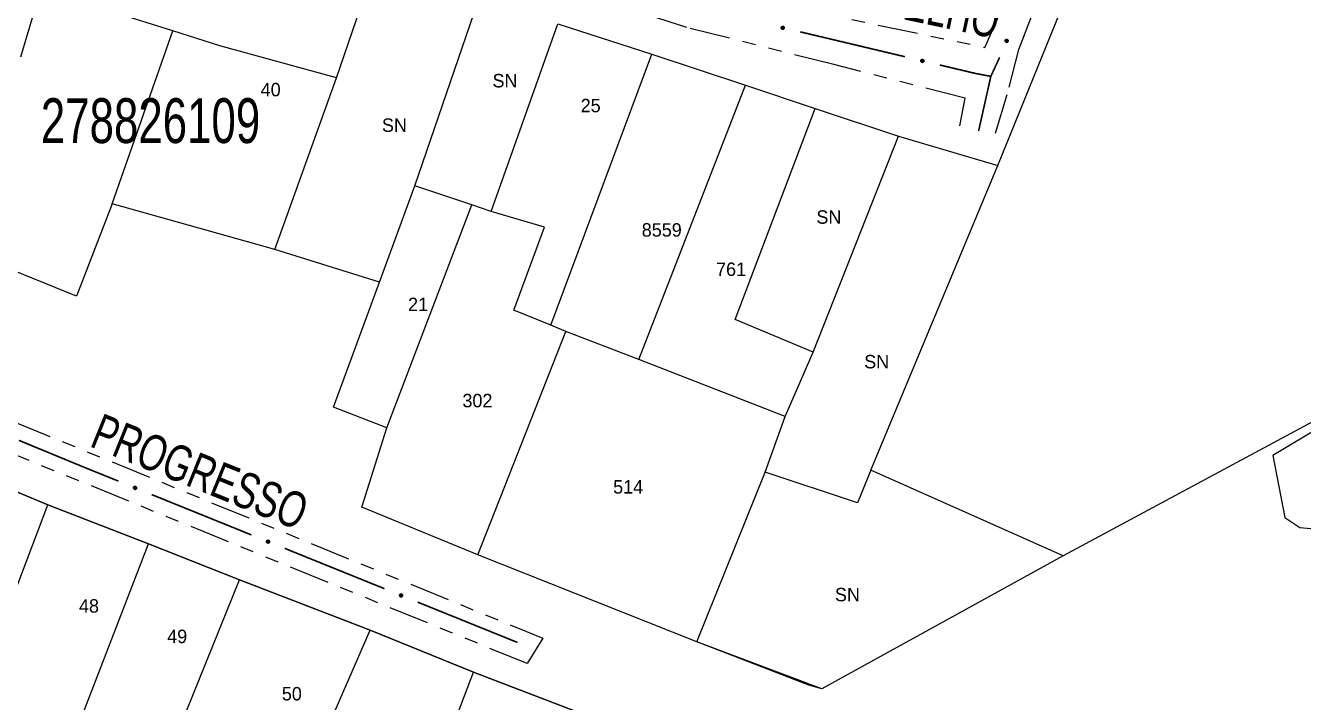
# Model space of a CAD drawing. Extents: x 205454 to 206599, y 4874260 to 4875179.
# Drawn here: x 205812.2 to 205954.8, y 4874350.8 to 4874426.3 of the extents above; entities that cross this region are included whole.
import ezdxf
from ezdxf.enums import TextEntityAlignment as Align

# ---------------------------------------------------------------- set-up
doc = ezdxf.new("R2010")
doc.units = 0
doc.header["$LTSCALE"] = 1.5
doc.header["$MEASUREMENT"] = 0
doc.linetypes.add('TRACO_25', pattern=[8, 3, -1, 1, -1, 1, -1])
for name, color, linetype in [('CD_MALHA_LOTES', 7, 'CONTINUOUS'), ('CD_TXT_QUADRA', 255, 'CONTINUOUS'), ('HD-CURSO-PERENE', 170, 'CONTINUOUS'), ('RU-QUADRA', 210, 'CONTINUOUS'), ('SV-EIXO-RUA-N-PAV', 6, 'CONTINUOUS'), ('SV-RUA-NAO-PAV', 7, 'CONTINUOUS'), ('SV-TXT-RUA-N-PAV', 7, 'CONTINUOUS'), ('Th_NmrPort', 7, 'CONTINUOUS')]:
    doc.layers.add(name, color=color, linetype=linetype)
doc.styles.add('ARIAL', font='ARIAL.SHX')

msp = doc.modelspace()

# ---------------------------------------------------------------- linework, layer by layer
at = {"layer": 'CD_MALHA_LOTES', "linetype": 'Continuous', "flags": 128}
for points in [[(205920.683504, 4874410.667135), (205937.501354, 4874452.099786)], [(205846.915644, 4874420.447358), (205854.927104, 4874443.805447)], [(205811.696433, 4874422.78837), (205813.673287, 4874429.447245)], [(205855.655419, 4874408.430168), (205862.730475, 4874429.031066)], [(205828.654186, 4874425.696648), (205824.025758, 4874427.158257)], [(205864.187104, 4874405.568933), (205871.605723, 4874426.477812)], [(205871.605723, 4874426.477812), (205882.077903, 4874423.116372)], [(205821.892837, 4874406.401292), (205828.654186, 4874425.696648)], [(205846.915644, 4874420.447358), (205833.910027, 4874424.036909), (205828.654186, 4874425.696648)], [(205870.84598, 4874392.87545), (205882.077903, 4874423.116372)], [(205882.077903, 4874423.116372), (205892.550083, 4874419.625645)], [(205840.048679, 4874401.30309), (205846.915644, 4874420.447358)], [(205880.626203, 4874389.025788), (205892.550083, 4874419.625645)], [(205892.550083, 4874419.625645), (205900.307254, 4874417.039922)], [(205891.386508, 4874393.509838), (205900.307254, 4874417.039922)], [(205900.307254, 4874417.039922), (205909.615858, 4874413.937053)], [(205900.082606, 4874389.858147), (205909.615858, 4874413.937053)], [(205909.615858, 4874413.937053), (205920.683504, 4874410.667135)], [(205906.533392, 4874376.696463), (205920.683504, 4874410.667135)], [(205851.701711, 4874397.661518), (205855.655419, 4874408.430168)], [(205862.00216, 4874406.297247), (205855.655419, 4874408.430168)], [(205821.892837, 4874406.401292), (205817.93913, 4874396.100844)], [(205840.048679, 4874401.30309), (205821.892837, 4874406.401292)], [(205852.534071, 4874381.430508), (205862.00216, 4874406.297247)], [(205864.187104, 4874405.568933), (205862.00216, 4874406.297247)], [(205870.117665, 4874403.800169), (205864.187104, 4874405.568933)], [(205866.684182, 4874394.540169), (205870.117665, 4874403.800169)], [(205817.93913, 4874396.100844), (205804.621378, 4874401.51118)], [(205851.701711, 4874397.661518), (205840.048679, 4874401.30309)], [(205991.149858, 4874401.096183), (205927.966649, 4874367.124329)], [(205846.603509, 4874383.719496), (205851.701711, 4874397.661518)], [(205870.84598, 4874392.87545), (205866.684182, 4874394.540169)], [(205862.698656, 4874367.23646), (205872.510698, 4874392.147136)], [(205872.510698, 4874392.147136), (205870.84598, 4874392.87545)], [(205880.626203, 4874389.025788), (205872.510698, 4874392.147136)], [(205900.082606, 4874389.858147), (205891.386508, 4874393.509838)], [(205896.961258, 4874382.679047), (205900.082606, 4874389.858147)], [(205896.961258, 4874382.679047), (205880.626203, 4874389.025788)], [(205852.534071, 4874381.430508), (205846.603509, 4874383.719496)], [(205894.724292, 4874376.488373), (205896.961258, 4874382.679047)], [(205849.753042, 4874372.556575), (205852.534071, 4874381.430508)], [(205814.713737, 4874372.8468), (205797.612395, 4874379.969545)], [(205887.129012, 4874357.552195), (205894.724292, 4874376.488373)], [(205905.024741, 4874373.05489), (205894.724292, 4874376.488373)], [(205906.533392, 4874376.696463), (205905.024741, 4874373.05489)], [(205927.966649, 4874367.124329), (205906.533392, 4874376.696463)], [(205805.453737, 4874348.448263), (205814.713737, 4874372.8468)], [(205825.95059, 4874368.476913), (205814.713737, 4874372.8468)], [(205862.698656, 4874367.23646), (205849.753042, 4874372.556575)], [(205816.586545, 4874344.182421), (205825.95059, 4874368.476913)], [(205836.094971, 4874364.471183), (205825.95059, 4874368.476913)], [(205887.129012, 4874357.552195), (205862.698656, 4874367.23646)], [(205927.966649, 4874367.124329), (205901.071033, 4874352.297926)], [(205826.470814, 4874340.644893), (205836.094971, 4874364.471183)], [(205850.661262, 4874358.852756), (205836.094971, 4874364.471183)], [(205840.516881, 4874335.546691), (205850.661262, 4874358.852756)], [(205862.21025, 4874354.170734), (205850.661262, 4874358.852756)], [(205901.071033, 4874352.297926), (205887.129012, 4874357.552195)], [(205854.146767, 4874332.945567), (205862.21025, 4874354.170734)], [(205886.088563, 4874345.01478), (205862.21025, 4874354.170734)]]:
    msp.add_lwpolyline(points, dxfattribs=at)
at = {"layer": 'HD-CURSO-PERENE', "linetype": 'Continuous'}
msp.add_polyline3d([(205957.001968, 4874381.699638, 2.257165), (205951.343974, 4874378.3495, 2.257165), (205952.698277, 4874371.398669, 2.257165), (205954.351323, 4874370.296914, 2.257165), (205962.564588, 4874369.548054, 2.257165)], dxfattribs=at)
at = {"layer": 'RU-QUADRA', "linetype": 'Continuous'}
for points in [[(205871.605723, 4874426.477812), (205882.077903, 4874423.116372), (205892.550083, 4874419.625645), (205900.307254, 4874417.039922), (205909.615858, 4874413.937053), (205920.683504, 4874410.667135), (205937.501354, 4874452.099786)], [(205694.235886, 4874421.170967), (205715.607614, 4874413.206348), (205726.159222, 4874409.274072), (205736.468322, 4874405.432171), (205745.682811, 4874401.9982), (205755.590352, 4874398.305949), (205765.205795, 4874394.722554), (205773.889509, 4874391.486387), (205783.501122, 4874387.90442), (205782.909716, 4874386.093241), (205796.750798, 4874380.328401), (205797.612395, 4874379.969545), (205814.713737, 4874372.8468), (205825.95059, 4874368.476913), (205836.094971, 4874364.471183), (205850.661262, 4874358.852756), (205862.21025, 4874354.170734), (205886.088563, 4874345.01478)], [(205991.149858, 4874401.096183), (205927.966649, 4874367.124329), (205901.071033, 4874352.297926), (205899.614404, 4874352.714105), (205887.129012, 4874357.552195), (205862.698656, 4874367.23646), (205849.753042, 4874372.556575), (205852.534071, 4874381.430508), (205846.603509, 4874383.719496), (205851.701711, 4874397.661518), (205840.048679, 4874401.30309), (205821.892837, 4874406.401292), (205817.93913, 4874396.100844), (205804.621378, 4874401.51118)]]:
    msp.add_lwpolyline(points, dxfattribs=at)
at = {"layer": 'SV-EIXO-RUA-N-PAV'}
for points in [[(205896.580293, 4874426.194523), (205896.621564, 4874426.220767), (205896.662401, 4874426.234882), (205896.69985, 4874426.236852), (205896.733396, 4874426.229964), (205896.766922, 4874426.219052), (205896.798296, 4874426.200593), (205896.828579, 4874426.172392), (205896.855195, 4874426.131176), (205896.866906, 4874426.088392), (205896.870802, 4874426.051781), (205896.865633, 4874426.016388), (205896.854487, 4874425.983997), (205896.834235, 4874425.952042), (205896.805357, 4874425.921632), (205896.763265, 4874425.895871), (205896.723134, 4874425.882307), (205896.686862, 4874425.881352), (205896.651313, 4874425.886773), (205896.617219, 4874425.898324), (205896.586527, 4874425.916622), (205896.555961, 4874425.945753), (205896.531085, 4874425.987634), (205896.5171, 4874426.027505), (205896.515636, 4874426.063754), (205896.521762, 4874426.098633), (205896.532298, 4874426.132392), (205896.54954, 4874426.164702), (205896.580293, 4874426.194523)], [(205921.817026, 4874424.678586), (205921.836779, 4874424.633844), (205921.844607, 4874424.591351), (205921.840934, 4874424.554031), (205921.82909, 4874424.521898), (205921.81327, 4874424.490389), (205921.790312, 4874424.462141), (205921.757886, 4874424.436433), (205921.713143, 4874424.416303), (205921.669086, 4874424.411146), (205921.632305, 4874424.412788), (205921.598088, 4874424.42321), (205921.567736, 4874424.439091), (205921.539182, 4874424.463909), (205921.51345, 4874424.497024), (205921.494298, 4874424.542505), (205921.48691, 4874424.584216), (205921.491409, 4874424.620221), (205921.502104, 4874424.654554), (205921.51864, 4874424.686528), (205921.541336, 4874424.714127), (205921.574725, 4874424.739975), (205921.619865, 4874424.758284), (205921.661383, 4874424.766128), (205921.697441, 4874424.762135), (205921.731006, 4874424.750845), (205921.762801, 4874424.735362), (205921.792158, 4874424.713466), (205921.817026, 4874424.678586)], [(205912.14744, 4874422.498088), (205912.188709, 4874422.524335), (205912.229545, 4874422.538454), (205912.266994, 4874422.540427), (205912.30054, 4874422.533542), (205912.334067, 4874422.522633), (205912.365442, 4874422.504176), (205912.395728, 4874422.475978), (205912.422348, 4874422.434765), (205912.434062, 4874422.391982), (205912.437961, 4874422.355371), (205912.432796, 4874422.319977), (205912.421652, 4874422.287585), (205912.401403, 4874422.255628), (205912.372527, 4874422.225216), (205912.330437, 4874422.199451), (205912.290308, 4874422.185884), (205912.254036, 4874422.184926), (205912.218486, 4874422.190344), (205912.184392, 4874422.201892), (205912.153697, 4874422.220187), (205912.123129, 4874422.249316), (205912.09825, 4874422.291195), (205912.084261, 4874422.331065), (205912.082795, 4874422.367314), (205912.088917, 4874422.402193), (205912.09945, 4874422.435953), (205912.11669, 4874422.468264), (205912.14744, 4874422.498088)], [(205824.364565, 4874374.877203), (205824.409315, 4874374.896936), (205824.451812, 4874374.904745), (205824.48913, 4874374.901057), (205824.521258, 4874374.889199), (205824.55276, 4874374.873365), (205824.580998, 4874374.850395), (205824.606692, 4874374.817958), (205824.626803, 4874374.773206), (205824.631941, 4874374.729147), (205824.630283, 4874374.692367), (205824.619847, 4874374.658154), (205824.603953, 4874374.627809), (205824.579122, 4874374.599266), (205824.545996, 4874374.573548), (205824.500507, 4874374.554415), (205824.458792, 4874374.547045), (205824.422789, 4874374.551561), (205824.388461, 4874374.56227), (205824.356494, 4874374.57882), (205824.328904, 4874374.601528), (205824.303071, 4874374.634928), (205824.284782, 4874374.680076), (205824.276956, 4874374.721597), (205824.280964, 4874374.757654), (205824.292269, 4874374.791213), (205824.307765, 4874374.823002), (205824.329674, 4874374.852349), (205824.364565, 4874374.877203)], [(205839.197849, 4874368.879396), (205839.2426, 4874368.89913), (205839.285096, 4874368.906939), (205839.322414, 4874368.903251), (205839.354542, 4874368.891393), (205839.386044, 4874368.875559), (205839.414282, 4874368.852589), (205839.439976, 4874368.820152), (205839.460087, 4874368.7754), (205839.465225, 4874368.731341), (205839.463567, 4874368.69456), (205839.453131, 4874368.660348), (205839.437237, 4874368.630003), (205839.412406, 4874368.60146), (205839.37928, 4874368.575742), (205839.333791, 4874368.556609), (205839.292076, 4874368.549239), (205839.256074, 4874368.553754), (205839.221745, 4874368.564464), (205839.189778, 4874368.581014), (205839.162189, 4874368.603722), (205839.136355, 4874368.637121), (205839.118066, 4874368.68227), (205839.11024, 4874368.723791), (205839.114248, 4874368.759847), (205839.125553, 4874368.793407), (205839.141049, 4874368.825196), (205839.162958, 4874368.854543), (205839.197849, 4874368.879396)], [(205854.031133, 4874362.88159), (205854.075884, 4874362.901324), (205854.11838, 4874362.909133), (205854.155699, 4874362.905444), (205854.187826, 4874362.893586), (205854.219328, 4874362.877753), (205854.247566, 4874362.854782), (205854.27326, 4874362.822345), (205854.293371, 4874362.777593), (205854.29851, 4874362.733534), (205854.296851, 4874362.696754), (205854.286415, 4874362.662541), (205854.270521, 4874362.632197), (205854.24569, 4874362.603653), (205854.212564, 4874362.577936), (205854.167075, 4874362.558803), (205854.12536, 4874362.551433), (205854.089358, 4874362.555948), (205854.055029, 4874362.566657), (205854.023062, 4874362.583207), (205853.995473, 4874362.605916), (205853.969639, 4874362.639315), (205853.95135, 4874362.684463), (205853.943524, 4874362.725985), (205853.947533, 4874362.762041), (205853.958837, 4874362.795601), (205853.974334, 4874362.82739), (205853.996242, 4874362.856737), (205854.031133, 4874362.88159)]]:
    msp.add_lwpolyline(points, close=True, dxfattribs=at)
for points in [[(205896.515636, 4874426.063754), (205896.865633, 4874426.016388)], [(205896.5171, 4874426.027505), (205896.854487, 4874425.983997)], [(205896.519567, 4874426.044079), (205896.857008, 4874426.000402)], [(205896.521127, 4874426.080173), (205896.865903, 4874426.031949)], [(205896.521762, 4874426.098633), (205896.870802, 4874426.051781)], [(205896.525973, 4874426.006094), (205896.839517, 4874425.968091)], [(205896.530968, 4874426.115703), (205896.864426, 4874426.072971)], [(205896.531085, 4874425.987634), (205896.834235, 4874425.952042)], [(205896.532298, 4874426.132392), (205896.866906, 4874426.088392)], [(205896.545488, 4874426.147316), (205896.856693, 4874426.111272)], [(205896.547612, 4874425.967295), (205896.816716, 4874425.937042)], [(205896.54954, 4874426.164702), (205896.855195, 4874426.131176)], [(205896.555961, 4874425.945753), (205896.805357, 4874425.921632)], [(205896.565319, 4874426.177669), (205896.838024, 4874426.150768)], [(205896.577151, 4874425.93223), (205896.776656, 4874425.910092)], [(205896.580293, 4874426.194523), (205896.828579, 4874426.172392)], [(205896.586527, 4874425.916622), (205896.763265, 4874425.895871)], [(205896.603355, 4874426.207905), (205896.806145, 4874426.187791)], [(205896.606242, 4874425.907088), (205896.736844, 4874425.890095)], [(205896.617219, 4874425.898324), (205896.723134, 4874425.882307)], [(205896.621564, 4874426.220767), (205896.798296, 4874426.200593)], [(205896.644809, 4874426.228914), (205896.773768, 4874426.210908)], [(205896.662401, 4874426.234882), (205896.766922, 4874426.219052)], [(205921.51864, 4874424.686528), (205921.48691, 4874424.584216)], [(205921.528953, 4874424.696066), (205921.492552, 4874424.569493)], [(205921.541336, 4874424.714127), (205921.494298, 4874424.542505)], [(205921.558175, 4874424.721054), (205921.506348, 4874424.527131)], [(205921.574725, 4874424.739975), (205921.51345, 4874424.497024)], [(205921.597276, 4874424.744996), (205921.526982, 4874424.483481)], [(205921.619865, 4874424.758284), (205921.539182, 4874424.463909)], [(205921.638883, 4874424.760569), (205921.554257, 4874424.456278)], [(205921.661383, 4874424.766128), (205921.567736, 4874424.439091)], [(205921.677399, 4874424.761201), (205921.583577, 4874424.434136)], [(205921.697441, 4874424.762135), (205921.598088, 4874424.42321)], [(205921.712851, 4874424.754242), (205921.613432, 4874424.420608)], [(205921.731006, 4874424.750845), (205921.632305, 4874424.412788)], [(205921.746501, 4874424.739181), (205921.654211, 4874424.415912)], [(205921.762801, 4874424.735362), (205921.669086, 4874424.411146)], [(205921.775577, 4874424.720081), (205921.693239, 4874424.41781)], [(205921.792158, 4874424.713466), (205921.713143, 4874424.416303)], [(205921.80261, 4874424.69592), (205921.73509, 4874424.43034)], [(205921.817026, 4874424.678586), (205921.757886, 4874424.436433)], [(205921.826795, 4874424.653777), (205921.776478, 4874424.456302)], [(205921.836779, 4874424.633844), (205921.790312, 4874424.462141)], [(205921.841346, 4874424.60964), (205921.804191, 4874424.484843)], [(205921.844607, 4874424.591351), (205921.81327, 4874424.490389)], [(205912.082795, 4874422.367314), (205912.432796, 4874422.319977)], [(205912.084261, 4874422.331065), (205912.421652, 4874422.287585)], [(205912.086727, 4874422.347639), (205912.424172, 4874422.30399)], [(205912.088284, 4874422.383733), (205912.433064, 4874422.335538)], [(205912.088917, 4874422.402193), (205912.437961, 4874422.355371)], [(205912.093136, 4874422.309654), (205912.406683, 4874422.271678)], [(205912.098122, 4874422.419264), (205912.431583, 4874422.37656)], [(205912.09825, 4874422.291195), (205912.401403, 4874422.255628)], [(205912.09945, 4874422.435953), (205912.434062, 4874422.391982)], [(205912.112639, 4874422.450878), (205912.423847, 4874422.414861)], [(205912.114779, 4874422.270857), (205912.383885, 4874422.240627)], [(205912.11669, 4874422.468264), (205912.422348, 4874422.434765)], [(205912.123129, 4874422.249316), (205912.372527, 4874422.225216)], [(205912.132468, 4874422.481232), (205912.405174, 4874422.454355)], [(205912.144321, 4874422.235794), (205912.343827, 4874422.213674)], [(205912.14744, 4874422.498088), (205912.395728, 4874422.475978)], [(205912.153697, 4874422.220187), (205912.330437, 4874422.199451)], [(205912.170501, 4874422.511471), (205912.373292, 4874422.491376)], [(205912.173414, 4874422.210656), (205912.304017, 4874422.193673)], [(205912.184392, 4874422.201892), (205912.290308, 4874422.185884)], [(205912.188709, 4874422.524335), (205912.365442, 4874422.504176)], [(205912.211953, 4874422.532484), (205912.340914, 4874422.51449)], [(205912.229545, 4874422.538454), (205912.334067, 4874422.522633)], [(205824.276956, 4874374.721597), (205824.603953, 4874374.627809)], [(205824.280964, 4874374.757654), (205824.619847, 4874374.658154)], [(205824.281889, 4874374.737611), (205824.608914, 4874374.643648)], [(205824.282505, 4874374.699094), (205824.586759, 4874374.614338)], [(205824.284782, 4874374.680076), (205824.579122, 4874374.599266)], [(205824.288863, 4874374.77306), (205824.622455, 4874374.673497)], [(205824.292269, 4874374.791213), (205824.630283, 4874374.692367)], [(205824.298059, 4874374.657481), (205824.559545, 4874374.587074)], [(205824.303071, 4874374.634928), (205824.545996, 4874374.573548)], [(205824.303939, 4874374.806704), (205824.627169, 4874374.714275)], [(205824.307765, 4874374.823002), (205824.631941, 4874374.729147)], [(205824.321985, 4874374.618369), (205824.515885, 4874374.56646)], [(205824.323052, 4874374.835772), (205824.625288, 4874374.753303)], [(205824.328904, 4874374.601528), (205824.500507, 4874374.554415)], [(205824.329674, 4874374.852349), (205824.626803, 4874374.773206)], [(205824.346961, 4874374.589136), (205824.473518, 4874374.552682)], [(205824.347225, 4874374.862794), (205824.612775, 4874374.795159)], [(205824.356494, 4874374.57882), (205824.458792, 4874374.547045)], [(205824.364565, 4874374.877203), (205824.606692, 4874374.817958)], [(205824.389377, 4874374.886961), (205824.586831, 4874374.836558)], [(205824.409315, 4874374.896936), (205824.580998, 4874374.850395)], [(205824.433521, 4874374.901492), (205824.558302, 4874374.864284)], [(205824.451812, 4874374.904745), (205824.55276, 4874374.873365)], [(205839.11024, 4874368.723791), (205839.437237, 4874368.630003)], [(205839.114248, 4874368.759847), (205839.453131, 4874368.660348)], [(205839.115173, 4874368.739805), (205839.442198, 4874368.645842)], [(205839.115789, 4874368.701288), (205839.420044, 4874368.616532)], [(205839.118066, 4874368.68227), (205839.412406, 4874368.60146)], [(205839.122147, 4874368.775253), (205839.455739, 4874368.675691)], [(205839.125553, 4874368.793407), (205839.463567, 4874368.69456)], [(205839.131344, 4874368.659674), (205839.392829, 4874368.589268)], [(205839.136355, 4874368.637121), (205839.37928, 4874368.575742)], [(205839.137223, 4874368.808897), (205839.460453, 4874368.716468)], [(205839.141049, 4874368.825196), (205839.465225, 4874368.731341)], [(205839.155269, 4874368.620563), (205839.349169, 4874368.568653)], [(205839.156336, 4874368.837965), (205839.458572, 4874368.755497)], [(205839.162189, 4874368.603722), (205839.333791, 4874368.556609)], [(205839.162958, 4874368.854543), (205839.460087, 4874368.7754)], [(205839.180245, 4874368.59133), (205839.306802, 4874368.554876)], [(205839.180509, 4874368.864987), (205839.446059, 4874368.797353)], [(205839.189778, 4874368.581014), (205839.292076, 4874368.549239)], [(205839.197849, 4874368.879396), (205839.439976, 4874368.820152)], [(205839.222662, 4874368.889155), (205839.420115, 4874368.838752)], [(205839.2426, 4874368.89913), (205839.414282, 4874368.852589)], [(205839.266805, 4874368.903686), (205839.391586, 4874368.866478)], [(205839.285096, 4874368.906939), (205839.386044, 4874368.875559)], [(205853.943524, 4874362.725985), (205854.270521, 4874362.632197)], [(205853.947533, 4874362.762041), (205854.286415, 4874362.662541)], [(205853.948457, 4874362.741999), (205854.275482, 4874362.648035)], [(205853.949073, 4874362.703482), (205854.253328, 4874362.618725)], [(205853.95135, 4874362.684463), (205854.24569, 4874362.603653)], [(205853.955432, 4874362.777447), (205854.289023, 4874362.677884)], [(205853.958837, 4874362.795601), (205854.296851, 4874362.696754)], [(205853.964628, 4874362.661868), (205854.226113, 4874362.591461)], [(205853.969639, 4874362.639315), (205854.212564, 4874362.577936)], [(205853.970507, 4874362.811091), (205854.293737, 4874362.718662)], [(205853.974334, 4874362.82739), (205854.29851, 4874362.733534)], [(205853.988553, 4874362.622757), (205854.182454, 4874362.570847)], [(205853.98962, 4874362.840159), (205854.291856, 4874362.757691)], [(205853.995473, 4874362.605916), (205854.167075, 4874362.558803)], [(205853.996242, 4874362.856737), (205854.293371, 4874362.777593)], [(205854.013529, 4874362.593524), (205854.140086, 4874362.557069)], [(205854.013793, 4874362.867181), (205854.279343, 4874362.799546)], [(205854.023062, 4874362.583207), (205854.12536, 4874362.551433)], [(205854.031133, 4874362.88159), (205854.27326, 4874362.822345)], [(205854.055946, 4874362.891348), (205854.253399, 4874362.840946)], [(205854.075884, 4874362.901324), (205854.247566, 4874362.854782)], [(205854.10009, 4874362.90588), (205854.22487, 4874362.868672)], [(205854.11838, 4874362.909133), (205854.219328, 4874362.877753)]]:
    msp.add_lwpolyline(points, dxfattribs=at)
at = {"layer": 'SV-EIXO-RUA-N-PAV', "const_width": 0.18}
for points in [[(205898.640522, 4874425.592076), (205903.505205, 4874424.436714)], [(205903.505205, 4874424.436714), (205903.642506, 4874424.404105)], [(205903.642506, 4874424.404105), (205910.315895, 4874422.819775)], [(205920.882271, 4874422.745049), (205920.044155, 4874420.92913)], [(205914.20772, 4874421.895816), (205918.099545, 4874420.971858)], [(205918.099545, 4874420.971858), (205918.22606, 4874420.941822)], [(205918.22606, 4874420.941822), (205919.081128, 4874420.781497)], [(205919.904742, 4874420.627069), (205918.665234, 4874415.096958)], [(205919.081128, 4874420.781497), (205919.904742, 4874420.627069)], [(205920.044155, 4874420.92913), (205919.904742, 4874420.627069)], [(205918.665234, 4874415.096958), (205918.540813, 4874414.541846)], [(205811.499001, 4874380.022285), (205817.96921, 4874377.350882)], [(205817.96921, 4874377.350882), (205818.727825, 4874377.037667)], [(205818.727825, 4874377.037667), (205822.602343, 4874375.471014)], [(205826.310664, 4874373.971563), (205837.435627, 4874369.473208)], [(205841.143948, 4874367.973756), (205852.268911, 4874363.475402)], [(205855.977232, 4874361.97595), (205867.102195, 4874357.477595)]]:
    msp.add_lwpolyline(points, dxfattribs=at)
at = {"layer": 'SV-RUA-NAO-PAV', "linetype": 'TRACO_25'}
for points in [[(205867.810775, 4874436.42155, 5.994359), (205895.579539, 4874428.809177, 5.994359), (205919.248005, 4874423.860544, 4.730969), (205921.806063, 4874429.636062, 4.624418), (205926.22784, 4874439.932485, 4.555922), (205929.133579, 4874446.375645, 4.525478), (205931.182062, 4874450.483844, 4.456981), (205932.092405, 4874452.099893, 4.396095)], [(205920.433575, 4874414.304785, 4.780259), (205921.959429, 4874419.430293, 4.928676), (205923.0098, 4874423.611065, 4.928676), (205924.944882, 4874428.592927, 4.44937), (205929.07041, 4874438.732288, 4.44937), (205931.638427, 4874445.147854, 4.312376), (205933.480998, 4874449.031204, 4.228658), (205935.006031, 4874452.093539, 4.228658)], [(205916.451975, 4874415.105039, 4.631842), (205917.026945, 4874418.180358, 4.582369), (205902.377416, 4874421.931383, 5.942861), (205886.014123, 4874426.064589, 6.239695), (205879.720574, 4874428.112128, 5.948694), (205867.421203, 4874431.287069, 5.994359)], [(205796.750939, 4874388.083299, 6.487057), (205799.674417, 4874386.706716, 6.487057), (205869.937783, 4874357.942428, 5.744971), (205868.201852, 4874355.121541, 5.744971), (205796.737084, 4874384.241116, 6.709683)]]:
    msp.add_polyline3d(points, dxfattribs=at)

# ---------------------------------------------------------------- texts
at = {"layer": 'CD_TXT_QUADRA', "style": 'ARIAL', "width": 0.7}
msp.add_text('278826109', height=5, dxfattribs=at).set_placement((205813.943363, 4874413.185737))
at = {"layer": 'SV-TXT-RUA-N-PAV', "style": 'ARIAL', "width": 0.7}
for s, rotation, p in [('COELHO', 348, (205904.223234, 4874428.252025)), ('PROGRESSO', 338, (205819.260197, 4874379.395855))]:
    msp.add_text(s, height=4, rotation=rotation, dxfattribs=at).set_placement(p)
at = {"layer": 'Th_NmrPort', "color": 1}
for s, p in [('SN', (205864.320002, 4874420.143694)), ('40', (205838.465581, 4874419.149502)), ('25', (205874.156652, 4874417.369254)), ('SN', (205851.993893, 4874415.184307)), ('SN', (205900.447904, 4874404.933606)), ('8559', (205880.96664, 4874403.497057)), ('761', (205889.256997, 4874399.10784)), ('21', (205854.903336, 4874395.187324)), ('SN', (205905.778058, 4874388.802793)), ('302', (205860.967752, 4874384.457973)), ('514', (205877.775643, 4874374.831867)), ('SN', (205902.5178, 4874362.814969)), ('48', (205818.198907, 4874361.55454)), ('49', (205828.036949, 4874358.154026)), ('50', (205840.823843, 4874351.758176))]:
    msp.add_text(s, height=1.5, dxfattribs=at).set_placement(p, align=Align.MIDDLE_LEFT)

doc.saveas('drawing.dxf')
